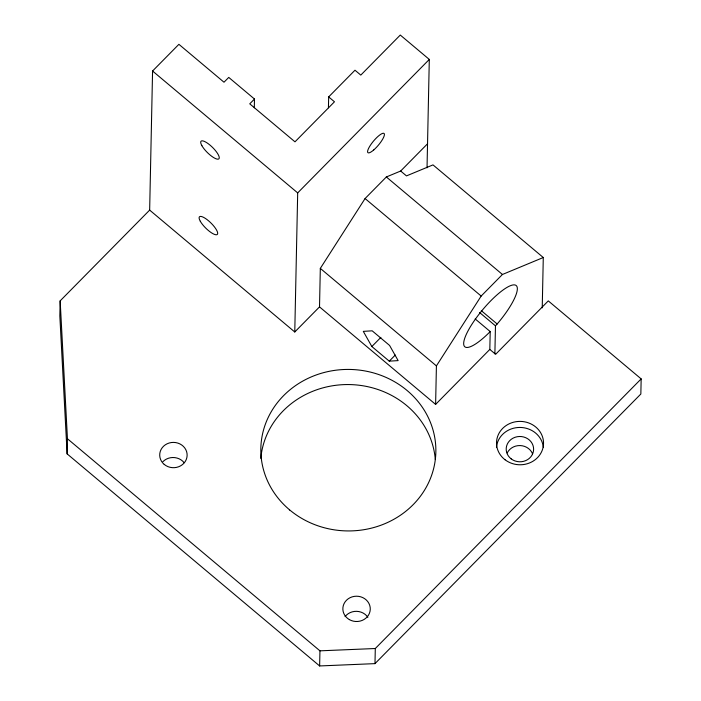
<?xml version="1.0" encoding="UTF-8"?>
<svg xmlns="http://www.w3.org/2000/svg" width="701" height="701" viewBox="0 0 701 701"><rect width="100%" height="100%" fill="white"/><g stroke="black" fill="none" stroke-linecap="round" stroke-linejoin="round"><path stroke-width="1.05" d="M254.305 107.779L254.489 99.034L228.745 77.408L224.005 82.219L178.895 44.321L152.573 71.02L149.655 210.107L60.155 300.869L59.839 315.985L67.13 453.88L319.63 665.95L374.982 663.628L640.845 394.015L641.161 378.899L548.287 300.895L495.625 354.303L489.815 349.422L490.209 331.564L475.173 318.937M67.13 453.88L67.445 438.756L60.155 300.869M149.655 210.107L294.77 331.985L297.688 192.898L429.301 59.427L400.28 35.05L360.796 75.095L354.986 70.214L328.664 96.913L328.436 107.779M294.77 331.985L319.516 306.889L320.322 268.395L365.072 198.549L386.347 176.967L400.674 171.026L427.531 143.784M319.63 665.95L319.945 650.835L67.445 438.756M374.982 663.628L375.298 648.513L641.161 378.899M427.032 167.793L429.301 59.427M319.516 306.889L435.61 404.398L436.416 365.896L481.166 296.05L502.442 274.477L543.284 257.521L542.232 307.853M494.88 353.821L495.467 325.851L497.167 323.993A39.966 10.138 -50 0 0 511.309 285.377A39.966 10.138 -50 0 0 466.331 334.307A39.966 10.138 -50 0 0 490.209 331.564M254.489 99.034L249.749 103.836L294.981 141.83L334.473 101.785L328.664 96.913M371.845 346.531L363.302 331.363L372.178 330.819L389.59 345.444L398.133 360.612L389.257 361.155L371.845 346.531L380.871 337.383M389.257 361.155L395.276 355.056M289.373 509.977L289.539 509.811A87.529 80.755 1.2 0 0 433.893 467.523A87.529 80.755 1.2 0 0 321.593 373.204A87.529 80.755 1.2 0 0 289.539 509.811M435.61 404.398L489.815 349.422M319.945 650.835L375.298 648.513M543.284 257.521L432.999 164.893L406.475 175.898L400.674 171.026M386.347 176.967L502.442 274.477M365.072 198.549L481.166 296.05M481.298 310.657L497.167 323.993M479.589 312.515L495.467 325.851M152.573 71.02L297.688 192.898M320.322 268.395L436.416 365.896M507.217 452.951A13.713 12.653 1.2 0 1 520.16 445.564A13.713 12.653 1.2 0 1 532.541 453.784M345.076 616.6A13.713 12.653 1.2 0 1 367.876 617.309M162.947 461.635A13.713 12.653 1.2 0 1 184.126 462.669M260.79 458.401A87.529 80.755 1.2 0 1 348.344 384.551A87.529 80.755 1.2 0 1 435.303 459.541M496.466 447.334A23.51 21.687 1.2 0 1 519.713 427.444A23.51 21.687 1.2 0 1 543.301 447.15M164.209 464.395A13.713 12.653 1.2 0 0 186.825 457.762A13.713 12.653 1.2 0 0 169.23 442.988A13.713 12.653 1.2 0 0 164.209 464.395M349.343 619.596A13.713 12.653 1.2 0 0 370.268 609.292A13.713 12.653 1.2 0 0 350.062 597.699A13.713 12.653 1.2 0 0 349.343 619.596M505.062 459.768A23.51 21.687 1.2 0 0 543.214 446.756A23.51 21.687 1.2 0 0 511.809 422.738A23.51 21.687 1.2 0 0 505.062 459.768M511.204 458.892A13.713 12.653 1.2 0 0 533.435 451.234A13.713 12.653 1.2 0 0 515.069 437.284A13.713 12.653 1.2 0 0 511.204 458.892M201.888 145.668A12.539 3.645 44.6 0 0 217.976 159.18A12.539 3.645 44.6 0 0 210.081 145.168A12.539 3.645 44.6 0 0 201.888 145.668M200.302 221.262A12.539 3.645 44.6 0 0 216.39 234.774A12.539 3.645 44.6 0 0 208.504 220.762A12.539 3.645 44.6 0 0 200.302 221.262M373.729 149.953A12.539 3.181 -50 0 0 384.166 133.567A12.539 3.181 -50 0 0 370.119 145.685A12.539 3.181 -50 0 0 373.729 149.953"/></g></svg>
